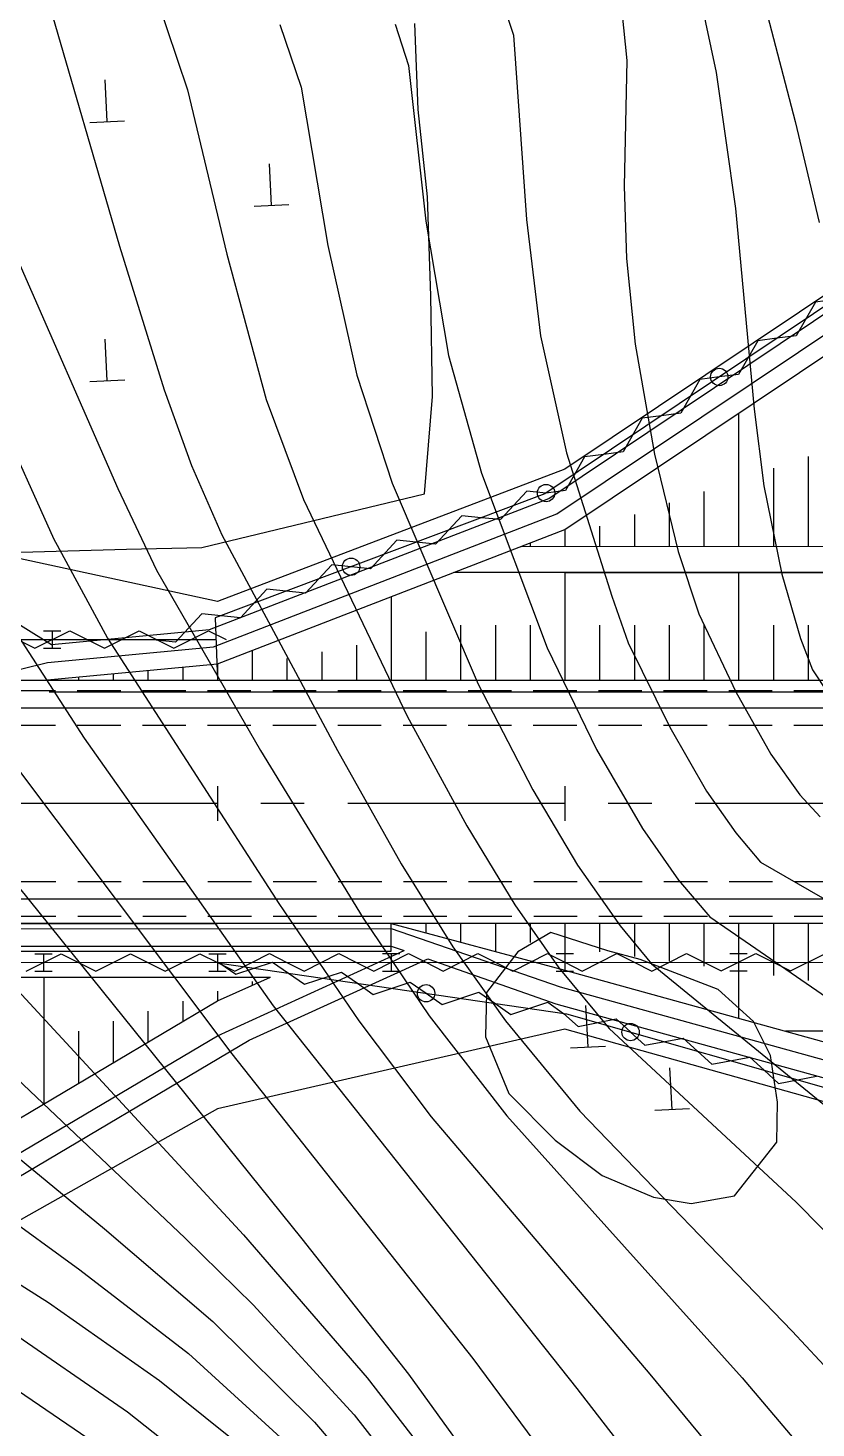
# Model space of a CAD drawing. Header units: millimetres. Extents: x 10470 to 11266, y 1103 to 1809.
# Drawn here: x 10705.1 to 10750.5, y 1430 to 1510.6 of the extents above; entities that cross this region are included whole.
import ezdxf
from ezdxf.xclip import XClip

# ---------------------------------------------------------------- set-up
doc = ezdxf.new("R2010")
doc.units = ezdxf.units.MM
doc.header["$LTSCALE"] = 10
doc.header["$MEASUREMENT"] = 0
doc.header["$XCLIPFRAME"] = 2
doc.linetypes.add('CENTER', pattern=[2, 1.25, -0.25, 0.25, -0.25])
doc.linetypes.add('HIDDEN', pattern=[0.375, 0.25, -0.125])
for name, color, linetype in [('TN-CABL', 4, 'Continuous'), ('TZ-BASE', 253, 'Continuous'), ('TZ-CABL', 4, 'Continuous')]:
    doc.layers.add(name, color=color, linetype=linetype)
doc.styles.get("Standard").update_dxf_attribs({"font": 'GulimChe.ttf'})
doc.linetypes.add('I_LINE', pattern='A,3.5,["I",Standard,S=1,R=0,X=-1,Y=-0.5],3.5', length=7)
doc.linetypes.add('ZIGZAG', pattern='A,0.0001,-0.2,[131,ltypeshp.shx,S=0.2,R=0,X=-0.2,Y=0],-0.4,[131,ltypeshp.shx,S=0.2,R=180,X=0.2,Y=0],-0.2', length=0.8001)

# ---------------------------------------------------------------- blocks, each defined once
blk = doc.blocks.new('JD-DHFDCHG54DXG3XF')
at = {"layer": 'TZ-BASE'}
for p, q in [((149.107, 50.148, 80), (154.365, 32.088, 80)), ((155.709, 48.728, 79), (158.285, 41.069, 79)), ((187.306, 48.619, 74), (188.699, 42.072, 74)), ((176.356, 46.33, 76), (177.042, 44.233, 76)), ((183.275, 45.586, 75), (183.572, 42.764, 75)), ((191.552, 45.794, 73), (193.26, 39.264, 73)), ((163.593, 44.848, 78), (164.814, 41.232, 78)), ((170.226, 44.867, 77), (171.001, 42.475, 77)), ((171.546, 39.952, 80.109), (171.354, 44.891, 80.109)), ((177.042, 44.233, 76), (177.786, 33.619, 76)), ((138.042, 42.954, 82), (150.589, 15.215, 82)), ((183.572, 42.764, 75), (183.416, 35.534, 75)), ((171.001, 42.475, 77), (171.995, 33.509, 77)), ((188.699, 42.072, 74), (189.821, 34.245, 74)), ((153.66, 39.251, 79.916), (153.534, 41.648, 79.916)), ((164.814, 41.232, 78), (166.351, 32.121, 78)), ((158.285, 41.069, 79), (160.536, 31.623, 79)), ((172.086, 34.915, 80.109), (171.546, 39.952, 80.109)), ((152.661, 39.199, 79.916), (154.658, 39.303, 79.916)), ((193.26, 39.264, 73), (194.634, 33.448, 73)), ((163.113, 34.424, 78.025), (162.988, 36.82, 78.025)), ((183.416, 35.534, 75), (183.539, 31.365, 75)), ((172.276, 29.223, 80.109), (172.086, 34.915, 80.109)), ((162.115, 34.372, 78.025), (164.112, 34.476, 78.025)), ((189.821, 34.245, 74), (190.904, 22.689, 74)), ((171.995, 33.509, 77), (173.309, 25.788, 77)), ((177.786, 33.619, 76), (178.594, 26.926, 76)), ((199.998, 32.64), (179.999, 19.249)), ((199.998, 32.64), (179.999, 19.249)), ((148.302, 31.748, 81), (154.263, 18.134, 81)), ((154.365, 32.088, 80), (156.938, 23.817, 80)), ((160.536, 31.623, 79), (162.813, 23.259, 79)), ((166.351, 32.121, 78), (168.024, 24.651, 78)), ((179.071, 17.555), (199.336, 31.124)), ((183.539, 31.365, 75), (184.044, 26.441, 75)), ((179.535, 16.662), (199.667, 30.142)), ((172.384, 23.423, 80.109), (172.276, 29.223, 80.109)), ((179.999, 15.769), (199.999, 29.16)), ((194.423, 28.859), (193.319, 26.915)), ((195.532, 29), (194.423, 28.859)), ((153.661, 24.334, 80.023), (153.535, 26.731, 80.023)), ((178.594, 26.926, 76), (180.088, 20.177, 76)), ((191.1, 26.632), (189.996, 24.688)), ((192.209, 26.774), (191.1, 26.632)), ((193.319, 26.915), (192.209, 26.774)), ((184.044, 26.441, 75), (185.164, 20.112, 75)), ((173.309, 25.788, 77), (175.19, 19.017, 77)), ((152.662, 24.282, 80.023), (154.659, 24.386, 80.023)), ((168.024, 24.651, 78), (170.058, 18.436, 78)), ((187.777, 24.406), (186.673, 22.462)), ((188.886, 24.547), (187.777, 24.406)), ((189.996, 24.688), (188.886, 24.547)), ((156.938, 23.817, 80), (158.505, 19.444, 80)), ((171.927, 17.823, 80.109), (172.384, 23.423, 80.109)), ((162.813, 23.259, 79), (164.957, 17.492, 79)), ((190.904, 22.689, 74), (191.456, 18.278, 74)), ((184.454, 22.179), (183.35, 20.235)), ((185.563, 22.32), (184.454, 22.179)), ((186.673, 22.462), (185.563, 22.32)), ((189.999, 22.465), (189.999, 14.799)), ((180.088, 20.177, 76), (182.694, 11.92, 76)), ((183.35, 20.235), (182.24, 20.094)), ((158.505, 19.444, 80), (160.243, 15.458, 80)), ((181.131, 19.953), (180.027, 18.009)), ((182.24, 20.094), (181.131, 19.953)), ((185.164, 20.112, 75), (186.517, 14.492, 75)), ((193.999, 19.971), (193.999, 14.799)), ((179.999, 19.249), (159.999, 11.628)), ((179.999, 19.249), (159.999, 11.628)), ((175.19, 19.017, 77), (178.978, 8.962, 77)), ((191.999, 19.301), (191.999, 14.799)), ((154.263, 18.134, 81), (156.487, 13.425, 81)), ((159.11, 14.739, 80.109), (171.927, 17.823, 80.109)), ((170.058, 18.436, 78), (175.001, 6.859, 78)), ((177.805, 17.98), (176.29, 16.335)), ((178.917, 17.867), (177.805, 17.98)), ((180.027, 18.009), (178.917, 17.867)), ((187.999, 17.962), (187.999, 14.799)), ((191.456, 18.278, 74), (192.487, 13.187, 74)), ((159.536, 10.003), (179.071, 17.555)), ((164.957, 17.492, 79), (170.92, 5.029, 79)), ((185.999, 17.293), (185.999, 14.798)), ((159.768, 9.021), (179.535, 16.662)), ((174.07, 16.557), (172.551, 14.917)), ((175.182, 16.442), (174.07, 16.557)), ((176.29, 16.335), (175.178, 16.448)), ((183.999, 16.623), (183.999, 14.798)), ((159.999, 11.628), (139.999, 15.937)), ((159.999, 11.628), (139.999, 15.937)), ((140.332, 15.415), (150.453, 9.139)), ((160, 8.038), (179.999, 15.769)), ((160.243, 15.458, 80), (166.916, 3.049, 80)), ((179.999, 15.769), (179.999, 14.798)), ((181.999, 15.953), (181.999, 14.798)), ((147.275, 14.432, 80.109), (154.772, 14.626, 80.109)), ((150.589, 15.215, 82), (150.77, 14.863, 82)), ((150.77, 14.863, 82), (153.675, 9.516, 82)), ((154.772, 14.626, 80.109), (159.11, 14.739, 80.109)), ((170.327, 15.148), (168.807, 13.508)), ((171.439, 15.032), (170.327, 15.148)), ((172.551, 14.917), (171.439, 15.032)), ((177.486, 14.798), (215.616, 14.8)), ((177.999, 14.996), (177.999, 14.798)), ((166.583, 13.739), (165.064, 12.098)), ((167.695, 13.623), (166.583, 13.739)), ((186.517, 14.492, 75), (187.717, 10.911, 75)), ((156.487, 13.425, 81), (162.483, 3.051, 81)), ((168.807, 13.508), (167.695, 13.623)), ((215.616, 13.3), (173.605, 13.298)), ((179.999, 13.298), (215.616, 13.3)), ((179.999, 13.298), (180, 7.088)), ((189.999, 13.299), (190, 7.089)), ((192.487, 13.187, 74), (193.562, 9.498, 74)), ((162.84, 12.33), (161.32, 10.689)), ((163.952, 12.214), (162.84, 12.33)), ((165.064, 12.098), (163.952, 12.214)), ((169.999, 11.904), (170, 7.088)), ((182.694, 11.92, 76), (183.645, 9.248, 76)), ((159.096, 10.92), (157.577, 9.28)), ((160.208, 10.805), (159.096, 10.92)), ((161.32, 10.689), (160.208, 10.805)), ((187.717, 10.911, 75), (189.841, 6.416, 75)), ((149.493, 8.928), (151.493, 9.928)), ((149.983, 9.928), (150.983, 9.928)), ((150.453, 9.139), (159.536, 10.003)), ((150.483, 9.928), (150.483, 8.928)), ((151.493, 9.928), (152.493, 9.428)), ((153.493, 8.928), (155.493, 9.928)), ((155.493, 9.928), (156.493, 9.428)), ((157.493, 8.928), (159.493, 9.928)), ((159.493, 9.928), (160.493, 9.429)), ((171.999, 9.882), (172, 7.088)), ((173.999, 10.269), (174, 7.088)), ((175.999, 10.268), (176, 7.088)), ((177.999, 10.266), (178, 7.088)), ((181.999, 10.264), (182, 7.088)), ((183.999, 10.262), (184, 7.088)), ((185.999, 10.261), (186, 7.088)), ((187.999, 10.259), (188, 7.089)), ((191.999, 10.257), (192, 7.089)), ((193.999, 10.255), (194, 7.089)), ((148.493, 9.428), (149.493, 8.928)), ((148.542, 9.606, 83), (152.333, 3.754, 83)), ((149.983, 8.928), (150.983, 8.928)), ((150.226, 8.113), (159.768, 9.021)), ((152.493, 9.428), (153.493, 8.928)), ((153.675, 9.516, 82), (163.539, -5.772, 82)), ((157.577, 9.28), (156.465, 9.396)), ((156.493, 9.428), (157.493, 8.928)), ((167.999, 9.109), (168, 7.088)), ((178.978, 8.962, 77), (181.827, 3.105, 77)), ((183.645, 9.248, 76), (186.038, 4.39, 76)), ((193.562, 9.498, 74), (194.245, 7.686, 74)), ((147.263, 7.388), (150.226, 8.113)), ((161.999, 8.811), (162, 7.087)), ((164, 8.336), (164, 7.087)), ((166, 8.723), (166, 7.088)), ((150, 7.087), (160, 8.038)), ((152, 7.277), (152, 7.087)), ((154, 7.467), (154, 7.087)), ((156, 7.658), (156, 7.087)), ((158, 7.848), (158, 7.087)), ((160, 8.038), (160, 7.087)), ((194.245, 7.686, 74), (195.112, 6.38, 74)), ((0, 7.08), (274.184, 7.093)), ((175.001, 6.859, 78), (178.15, 0.787, 78)), ((189.841, 6.416, 75), (191.858, 2.836, 75)), ((170.92, 5.029, 79), (174.346, -1.285, 79)), ((146.533, 4.596, 84), (160.826, -14.41, 84)), ((186.038, 4.39, 76), (188.16, 0.71, 76)), ((152.333, 3.754, 83), (163.203, -11.653, 83)), ((135.829, 2.923, 86), (161.494, -24.834, 86)), ((162.483, 3.051, 81), (168.387, -6.614, 81)), ((166.916, 3.049, 80), (170.584, -3.47, 80)), ((181.827, 3.105, 77), (184.466, -1.448, 77)), ((191.858, 2.836, 75), (193.522, 0.497, 75)), ((142.87, 2.237, 85), (164.851, -25.063, 85)), ((160, 1), (160, -1)), ((180, 1), (180, -1)), ((180, 1), (180, -1)), ((178.15, 0.787, 78), (180.735, -3.553, 78)), ((188.16, 0.71, 76), (189.845, -1.7, 76)), ((193.522, 0.497, 75), (194.692, -0.78, 75)), ((174.346, -1.285, 79), (177.116, -5.839, 79)), ((184.466, -1.448, 77), (186.543, -4.423, 77)), ((189.845, -1.7, 76), (191.265, -3.379, 76)), ((170.584, -3.47, 80), (173.545, -8.25, 80)), ((180.735, -3.553, 78), (183.173, -7.049, 78)), ((191.265, -3.379, 76), (203.578, -10.497, 76)), ((186.543, -4.423, 77), (188.337, -6.535, 77)), ((137.586, -5.535, 87), (158.138, -25.032, 87)), ((163.539, -5.772, 82), (168.139, -12.514, 82)), ((177.116, -5.839, 79), (179.653, -9.472, 79)), ((274.198, -6.906), (0, -6.92)), ((107.601, -6.914), (160, -6.912)), ((107.601, -7.214), (170, -7.211)), ((168.387, -6.614, 81), (172.181, -12.229, 81)), ((170, -6.911), (180, -9.601)), ((170, -8.511), (170, -6.911)), ((170, -7.211), (179.737, -10.565)), ((172, -6.911), (172, -7.449)), ((174, -6.911), (174, -7.987)), ((176, -6.911), (176, -8.525)), ((178, -6.911), (178, -7.999)), ((180, -6.911), (180, -9.601)), ((182, -6.91), (182, -8.542)), ((183.173, -7.049, 78), (184.994, -9.241, 78)), ((184, -6.91), (184, -8.814)), ((186, -6.91), (186, -9.086)), ((188, -6.91), (188, -9.363)), ((188.337, -6.535, 77), (199.045, -13.903, 77)), ((190, -6.91), (190.001, -12.37)), ((192, -6.91), (192, -9.917)), ((194, -6.91), (194, -10.194)), ((179.182, -7.438, 78.734), (177.297, -8.54, 78.734)), ((182.477, -8.492, 78.734), (179.182, -7.438, 78.734)), ((107.601, -8.214), (170, -8.211)), ((107.601, -8.514), (170, -8.511)), ((134.461, -8.821, 88), (153.499, -24.485, 88)), ((148.995, -9.653), (150.995, -8.653)), ((149.495, -8.653), (150.495, -8.653)), ((149.995, -8.653), (149.995, -9.653)), ((150.995, -8.653), (151.995, -9.153)), ((152.995, -9.653), (154.995, -8.652)), ((154.995, -8.652), (155.995, -9.152)), ((156.995, -9.652), (158.995, -8.652)), ((158.995, -8.652), (159.995, -9.152)), ((159.495, -8.652), (160.495, -8.652)), ((159.995, -8.652), (159.995, -9.652)), ((160.001, -13.372), (170.745, -8.472)), ((160.995, -9.652), (162.995, -8.651)), ((162.995, -8.651), (163.995, -9.151)), ((164.995, -9.651), (166.995, -8.651)), ((166.995, -8.651), (167.995, -9.151)), ((168.995, -9.651), (170.995, -8.65)), ((169.495, -8.651), (170.495, -8.65)), ((169.995, -8.651), (169.995, -9.651)), ((170, -8.211), (170.745, -8.472)), ((170.995, -8.65), (171.995, -9.15)), ((172.995, -9.65), (174.995, -8.65)), ((173.545, -8.25, 80), (176.579, -12.524, 80)), ((174.995, -8.65), (175.995, -9.15)), ((177.297, -8.54, 78.734), (175.488, -10.888, 78.734)), ((176.995, -9.65), (178.995, -8.649)), ((178.995, -8.649), (179.995, -9.149)), ((179.495, -8.649), (180.495, -8.649)), ((179.995, -8.649), (179.995, -9.649)), ((180.995, -9.649), (182.995, -8.649)), ((184.338, -8.981, 78.734), (182.477, -8.492, 78.734)), ((182.995, -8.649), (183.995, -9.149)), ((184.995, -9.649), (186.995, -8.648)), ((186.995, -8.648), (187.995, -9.148)), ((188.995, -9.648), (190.995, -8.648)), ((189.495, -8.648), (190.495, -8.648)), ((189.995, -8.648), (189.995, -9.648)), ((190.995, -8.648), (191.995, -9.148)), ((192.995, -9.648), (194.995, -8.647)), ((149.495, -9.653), (150.495, -9.653)), ((151.995, -9.153), (152.995, -9.653)), ((155.995, -9.152), (156.995, -9.652)), ((159.495, -9.652), (160.495, -9.652)), ((159.995, -9.152), (160.995, -9.652)), ((160.137, -9.199), (161.055, -9.838)), ((161.055, -9.838), (163.178, -9.138)), ((161.832, -13.635), (172.107, -8.949)), ((163.178, -9.138), (164.095, -9.777)), ((163.995, -9.151), (164.995, -9.651)), ((167.995, -9.151), (168.995, -9.651)), ((169.495, -9.651), (170.495, -9.65)), ((171.995, -9.15), (172.995, -9.65)), ((172.107, -8.949), (179.474, -11.53)), ((175.995, -9.15), (176.995, -9.65)), ((179.495, -9.649), (180.495, -9.649)), ((179.653, -9.472, 79), (182.548, -12.966, 79)), ((179.995, -9.149), (180.995, -9.649)), ((180, -9.601), (200.001, -15.14)), ((183.995, -9.149), (184.995, -9.649)), ((188.832, -10.713, 78.734), (184.338, -8.981, 78.734)), ((184.994, -9.241, 78), (196.162, -18.354, 78)), ((187.995, -9.148), (188.995, -9.648)), ((189.495, -9.648), (190.495, -9.648)), ((191.995, -9.148), (192.995, -9.648)), ((0, -10.02), (163.05, -10.012)), ((150, -10.012), (150.001, -17.302)), ((160.001, -11.372), (163.05, -10.012)), ((162, -10.246), (162, -10.48)), ((164.095, -9.777), (165.013, -10.416)), ((165.013, -10.416), (167.136, -9.715)), ((167.136, -9.715), (168.053, -10.355)), ((168.053, -10.355), (168.971, -10.994)), ((168.971, -10.994), (171.094, -10.293)), ((171.094, -10.293), (172.011, -10.932)), ((160.001, -10.818), (160.001, -11.372)), ((172.011, -10.932), (172.929, -11.572)), ((172.929, -11.572), (175.052, -10.871)), ((175.052, -10.871), (175.969, -11.51)), ((175.488, -10.888, 78.734), (175.426, -13.446, 78.734)), ((179.737, -10.565), (199.841, -16.133)), ((190.857, -12.551, 78.734), (188.832, -10.713, 78.734)), ((140.001, -23.233), (160.001, -11.372)), ((156.001, -11.962), (156.001, -13.744)), ((158.001, -11.39), (158.001, -12.558)), ((163.203, -11.653, 83), (180.678, -33.68, 83)), ((175.969, -11.51), (176.887, -12.149)), ((176.887, -12.149), (179.01, -11.449)), ((179.01, -11.449), (179.928, -12.088)), ((179.474, -11.53), (199.681, -17.126)), ((179.928, -12.088), (180.757, -12.837)), ((181.331, -14.024, 79.744), (181.205, -11.627, 79.744)), ((154.001, -12.534), (154.001, -14.93)), ((168.139, -12.514, 82), (172.307, -18.038, 82)), ((172.181, -12.229, 81), (176.665, -17.981, 81)), ((176.579, -12.524, 80), (180.862, -17.71, 80)), ((180.757, -12.837), (182.952, -12.41)), ((182.952, -12.41), (183.781, -13.159)), ((191.832, -14.504, 78.734), (190.857, -12.551, 78.734)), ((140.001, -25.233), (160.001, -13.372)), ((140.001, -26.583), (161.832, -13.635)), ((152.001, -13.106), (152.001, -16.116)), ((180.001, -13.001), (160.001, -17.592)), ((180.001, -13.001), (160.001, -17.592)), ((175.426, -13.446, 78.734), (176.779, -16.7, 78.734)), ((200.001, -18.61), (180.001, -13.001)), ((200.001, -18.61), (180.001, -13.001)), ((182.548, -12.966, 79), (193.317, -22.957, 79)), ((183.778, -13.164), (184.603, -13.92)), ((184.603, -13.92), (186.8, -13.507)), ((186.8, -13.507), (187.625, -14.262)), ((215.617, -13.119), (192.708, -13.12)), ((160.826, -14.41, 84), (174.695, -31.952, 84)), ((180.332, -14.076, 79.744), (182.329, -13.972, 79.744)), ((187.625, -14.262), (188.449, -15.018)), ((192.246, -17.201, 78.734), (191.832, -14.504, 78.734)), ((186.173, -17.617, 79.551), (186.048, -15.22, 79.551)), ((188.449, -15.018), (190.647, -14.605)), ((190.647, -14.605), (191.471, -15.36)), ((191.471, -15.36), (192.295, -16.116)), ((192.295, -16.116), (194.493, -15.703)), ((176.779, -16.7, 78.734), (179.449, -19.383, 78.734)), ((160.001, -17.592), (140.001, -28.833)), ((160.001, -17.592), (140.001, -28.833)), ((180.862, -17.71, 80), (193.089, -30.384, 80)), ((185.175, -17.669, 79.551), (187.172, -17.564, 79.551)), ((192.198, -19.503, 78.734), (192.246, -17.201, 78.734)), ((172.307, -18.038, 82), (184.895, -32.853, 82)), ((176.665, -17.981, 81), (190.203, -33.066, 81)), ((142.241, -19.72, 89), (152.078, -26.849, 89)), ((179.449, -19.383, 78.734), (182.145, -21.419, 78.734)), ((189.764, -22.596, 78.734), (192.198, -19.503, 78.734)), ((182.145, -21.419, 78.734), (185.102, -22.674, 78.734)), ((185.102, -22.674, 78.734), (187.26, -23.027, 78.734)), ((187.26, -23.027, 78.734), (189.764, -22.596, 78.734)), ((193.317, -22.957, 79), (197.343, -27.057, 79)), ((142.198, -23.624, 90), (150.267, -28.739, 90)), ((153.499, -24.485, 88), (159.738, -29.826, 88)), ((161.494, -24.834, 86), (168.624, -33.066, 86)), ((158.138, -25.032, 87), (162.062, -28.862, 87)), ((164.851, -25.063, 85), (171.002, -32.867, 85)), ((152.078, -26.849, 89), (158.336, -31.67, 89)), ((150.267, -28.739, 90), (156.658, -33.227, 90)), ((162.062, -28.862, 87), (167.866, -35.205, 87)), ((147.696, -30.115, 91), (154.815, -35.036, 91)), ((159.738, -29.826, 88), (165.584, -35.629, 88)), ((193.089, -30.384, 80), (196.697, -34.277, 80)), ((145.29, -31.6, 92), (153.334, -37.075, 92)), ((158.336, -31.67, 89), (164.063, -36.91, 89)), ((174.695, -31.952, 84), (179.872, -38.931, 84)), ((171.002, -32.867, 85), (174.375, -37.545, 85)), ((184.895, -32.853, 82), (189.254, -38.138, 82)), ((156.658, -33.227, 90), (160.648, -36.435, 90)), ((168.624, -33.066, 86), (172.42, -37.986, 86)), ((180.678, -33.68, 83), (185.336, -39.696, 83)), ((190.203, -33.066, 81), (193.926, -37.462, 81)), ((154.815, -35.036, 91), (158.883, -38.239, 91)), ((167.866, -35.205, 87), (171.184, -39.408, 87)), ((165.584, -35.629, 88), (168.877, -39.437, 88))]:
    blk.add_line(p, q, dxfattribs=at)
at = {"layer": 'TZ-BASE', "ltscale": 0.2}
for p, q in [((199.252, 31.492), (178.85, 17.822)), ((178.85, 17.822), (159.863, 10.675)), ((159.863, 10.675), (159.998, 7.046)), ((107.556, 9.426), (159.91, 9.428)), ((-0.005, -9.172), (279.995, -9.137)), ((160.137, -9.199), (180.09, -12.111)), ((180.09, -12.111), (199.841, -17.75))]:
    blk.add_line(p, q, dxfattribs=at)
at = {"layer": 'TZ-BASE', "linetype": 'I_LINE', "ltscale": 0.2}
blk.add_line((280, 6.402), (150.305, 6.402), dxfattribs=at)
at = {"layer": 'TZ-BASE', "linetype": 'CENTER', "flags": 128}
blk.add_lwpolyline([(700, 0), (493.992, 0), (399.999, 0.04), (367.559, 0), (280, 0), (0, 0)], dxfattribs=at)
at = {"layer": 'TZ-BASE'}
for centre in [(188.886, 24.547), (178.917, 17.867), (167.695, 13.623), (172.011, -10.932), (183.778, -13.164)]:
    blk.add_circle(centre, 0.5, dxfattribs=at)

msp = doc.modelspace()

# ---------------------------------------------------------------- linework, layer by layer
at = {"layer": 'TN-CABL', "linetype": 'ZIGZAG', "ltscale": 0.5, "elevation": 67.648}
for points in [[(10648.199, 1471.453), (10753.999, 1471.453)], [(10648.223, 1460.454), (10754.023, 1460.454)]]:
    msp.add_lwpolyline(points, dxfattribs=at)
at = {"layer": 'TZ-CABL', "linetype": 'HIDDEN', "elevation": 67.648}
for points in [[(10647.946, 1472.453), (10754.253, 1472.453)], [(10648.199, 1471.453), (10753.999, 1471.453)], [(10647.946, 1470.453), (10754.253, 1470.453)], [(10647.969, 1461.454), (10754.276, 1461.454)], [(10648.223, 1460.454), (10754.023, 1460.454)], [(10647.969, 1459.454), (10754.276, 1459.454)]]:
    msp.add_lwpolyline(points, dxfattribs=at)

# ---------------------------------------------------------------- block references
at = {"layer": 'TZ-BASE'}
ref = msp.add_blockref('JD-DHFDCHG54DXG3XF', (10556.015, 1465.953, 67.648), dxfattribs=at)
XClip(ref).set_block_clipping_path([(-0.0000000003, -74.9999999998), (700.0000000003, 75.0000000023)])

doc.saveas('drawing.dxf')
